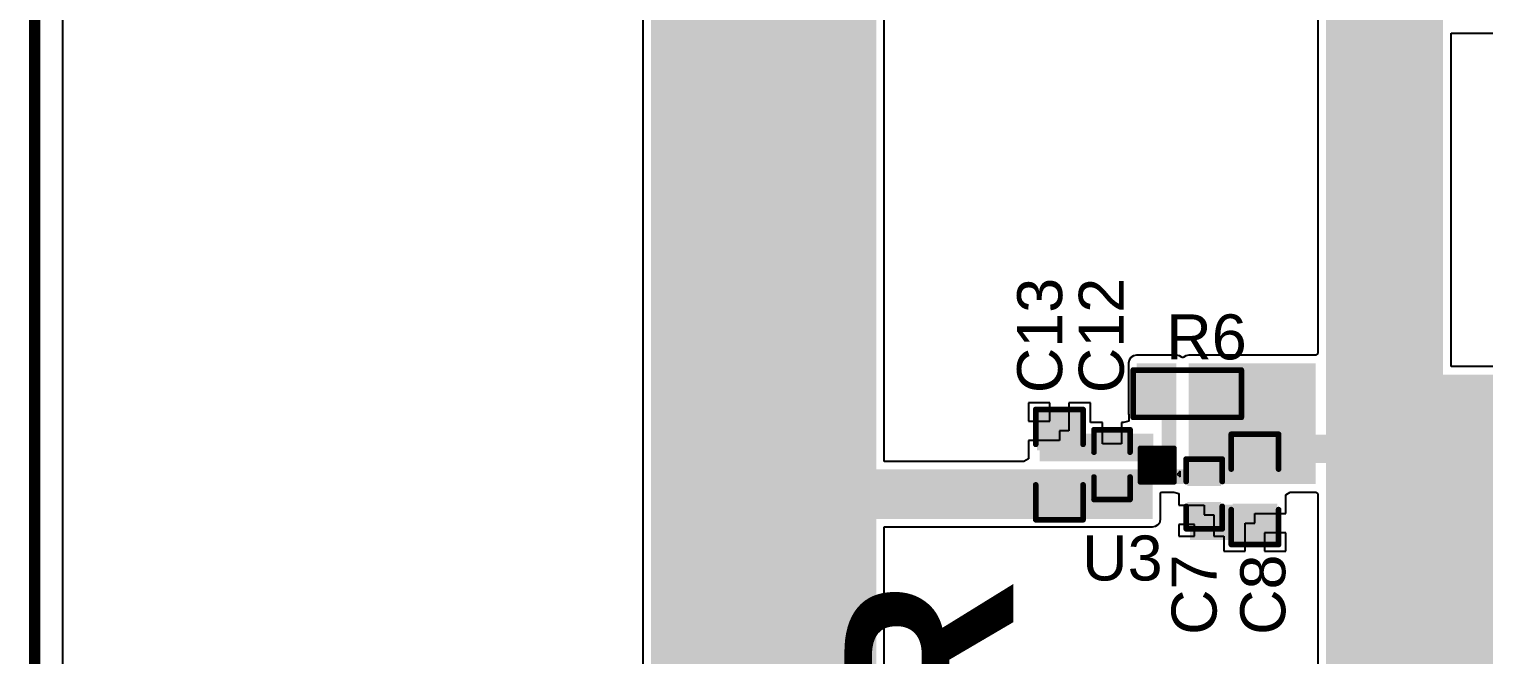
# Model space of a CAD drawing. Header units: inches. Extents: x -5 to 433, y -20 to 71.
# Drawn here: x -5.13 to 27.67, y 5.97 to 20.09 of the extents above; entities that cross this region are included whole.
import ezdxf

# ---------------------------------------------------------------- set-up
doc = ezdxf.new("R2010")
doc.units = ezdxf.units.IN
for name, color, linetype in [('Board Outline', 216, 'Continuous'), ('Top Layer', 1, 'Continuous'), ('Top Overlay', 2, 'Continuous'), ('Top Paste', 8, 'Continuous'), ('Top Solder', 216, 'Continuous')]:
    doc.layers.add(name, color=color, linetype=linetype)
doc.styles.add('Arial', font='', dxfattribs={"height": 0.2})
doc.styles.add('Arial_Bold', font='', dxfattribs={"height": 0.2})
doc.styles.get('Arial').set_extended_font_data('Arial')
doc.styles.get('Arial_Bold').set_extended_font_data('Arial', bold=True)

msp = doc.modelspace()

# ---------------------------------------------------------------- hatches: boundary and pattern name
at = {"layer": 'Top Layer'}
for points in [[(8.89, -10.998), (13.97, -10.998), (13.97, 57.175), (8.89, 57.175)], [(24.106, 10.312), (26.746, 10.312), (26.746, 54.066), (24.106, 54.066)], [(19.837, 11.405), (20.68, 11.405), (20.68, 12.548), (19.837, 12.548)], [(20.406, 10.333), (20.734, 10.333), (20.734, 12.548), (20.406, 12.548)], [(21.014, 9.824), (23.876, 9.824), (23.876, 12.548), (21.014, 12.548)], [(20.599, 12.306), (20.599, 11.417), (19.837, 11.417), (19.837, 12.306)], [(22.123, 12.306), (22.123, 11.417), (21.361, 11.417), (21.361, 12.306)], [(55.194, 12.294), (24.155, 12.294), (24.155, 10.306), (55.194, 10.306)], [(24.106, 2.953), (55.245, 2.953), (55.245, 11.709), (24.106, 11.709)], [(18.542, 10.643), (17.653, 10.643), (17.653, 11.405), (18.542, 11.405)], [(17.653, 10.96), (17.653, 10.337), (20.212, 10.337), (20.212, 10.96)], [(18.966, 10.96), (19.601, 10.96), (19.601, 10.503), (18.966, 10.503)], [(22.06, 10.846), (22.949, 10.846), (22.949, 10.084), (22.06, 10.084)], [(23.635, 10.935), (23.635, 10.3), (23.177, 10.3), (23.177, 10.935)], [(24.256, 10.935), (23.494, 10.935), (23.494, 10.3), (24.256, 10.3)], [(24.575, 10.935), (24.575, 10.3), (24.117, 10.3), (24.117, 10.935)], [(20.212, 10.337), (20.047, 10.337), (20.047, 10.502), (20.212, 10.502)], [(20.562, 10.337), (20.397, 10.337), (20.397, 10.502), (20.562, 10.502)], [(21.679, 9.84), (21.044, 9.84), (21.044, 10.298), (21.679, 10.298)], [(20.197, 9.036), (20.197, 10.033), (12.7, 10.033), (12.7, 9.036)], [(20.2, 9.824), (20.2, 10.152), (13.843, 10.152), (13.843, 9.824)], [(18.542, 9.119), (17.653, 9.119), (17.653, 9.881), (18.542, 9.881)], [(18.966, 10.02), (19.601, 10.02), (19.601, 9.563), (18.966, 9.563)], [(20.212, 9.987), (20.047, 9.987), (20.047, 10.152), (20.212, 10.152)], [(23.072, 9.824), (23.072, 10.152), (20.397, 10.152), (20.397, 9.824)], [(20.562, 9.987), (20.397, 9.987), (20.397, 10.152), (20.562, 10.152)], [(21.044, 8.56), (22.949, 8.56), (22.949, 9.358), (21.044, 9.358)], [(21.679, 8.901), (21.044, 8.901), (21.044, 9.358), (21.679, 9.358)], [(22.06, 9.322), (22.949, 9.322), (22.949, 8.56), (22.06, 8.56)]]:
    msp.add_hatch(color=1, dxfattribs=at).paths.add_polyline_path(points)
at = {"layer": 'Top Paste'}
for points in [[(20.599, 12.306), (20.599, 11.417), (19.837, 11.417), (19.837, 12.306)], [(22.123, 12.306), (22.123, 11.417), (21.361, 11.417), (21.361, 12.306)], [(18.542, 10.643), (17.653, 10.643), (17.653, 11.405), (18.542, 11.405)], [(18.966, 10.96), (19.601, 10.96), (19.601, 10.503), (18.966, 10.503)], [(22.06, 10.846), (22.949, 10.846), (22.949, 10.084), (22.06, 10.084)], [(23.635, 10.935), (23.635, 10.3), (23.177, 10.3), (23.177, 10.935)], [(24.575, 10.935), (24.575, 10.3), (24.117, 10.3), (24.117, 10.935)], [(20.212, 10.337), (20.047, 10.337), (20.047, 10.502), (20.212, 10.502)], [(20.562, 10.337), (20.397, 10.337), (20.397, 10.502), (20.562, 10.502)], [(21.679, 9.84), (21.044, 9.84), (21.044, 10.298), (21.679, 10.298)], [(18.542, 9.119), (17.653, 9.119), (17.653, 9.881), (18.542, 9.881)], [(18.966, 10.02), (19.601, 10.02), (19.601, 9.563), (18.966, 9.563)], [(20.212, 9.987), (20.047, 9.987), (20.047, 10.152), (20.212, 10.152)], [(20.562, 9.987), (20.397, 9.987), (20.397, 10.152), (20.562, 10.152)], [(21.679, 8.901), (21.044, 8.901), (21.044, 9.358), (21.679, 9.358)], [(22.06, 9.322), (22.949, 9.322), (22.949, 8.56), (22.06, 8.56)]]:
    msp.add_hatch(color=8, dxfattribs=at).paths.add_polyline_path(points)
at = {"layer": 'Top Solder'}
for points in [[(20.701, 12.408), (20.701, 11.316), (19.736, 11.316), (19.736, 12.408)], [(22.225, 12.408), (22.225, 11.316), (21.26, 11.316), (21.26, 12.408)], [(18.602, 10.583), (17.593, 10.583), (17.593, 11.465), (18.602, 11.465)], [(18.906, 11.02), (19.661, 11.02), (19.661, 10.443), (18.906, 10.443)], [(22, 10.906), (23.009, 10.906), (23.009, 10.024), (22, 10.024)], [(20.314, 10.235), (19.946, 10.235), (19.946, 10.603), (20.314, 10.603)], [(20.664, 10.235), (20.296, 10.235), (20.296, 10.603), (20.664, 10.603)], [(20.314, 9.885), (19.946, 9.885), (19.946, 10.253), (20.314, 10.253)], [(20.664, 9.885), (20.296, 9.885), (20.296, 10.253), (20.664, 10.253)], [(21.739, 9.78), (20.984, 9.78), (20.984, 10.358), (21.739, 10.358)], [(18.602, 9.059), (17.593, 9.059), (17.593, 9.941), (18.602, 9.941)], [(18.906, 10.08), (19.661, 10.08), (19.661, 9.503), (18.906, 9.503)], [(21.739, 8.841), (20.984, 8.841), (20.984, 9.418), (21.739, 9.418)], [(22, 9.382), (23.009, 9.382), (23.009, 8.5), (22, 8.5)]]:
    msp.add_hatch(color=216, dxfattribs=at).paths.add_polyline_path(points)

# ---------------------------------------------------------------- linework, layer by layer
at = {"layer": 'Board Outline'}
msp.add_lwpolyline([(-5, 0.544, 0.254, 0.254, 0), (-5, 48.544, 0.254, 0.254, 0)], format="xyseb", dxfattribs=at)
at = {"layer": 'Top Layer'}
for p, q in [((8.709, 55.423), (8.709, -10.998)), ((14.151, 10.333), (14.151, 55.242)), ((23.925, 53.416), (23.925, 12.769)), ((-4.37, 0.658), (-4.37, 48.658)), ((26.927, 12.475), (26.927, 19.999)), ((26.927, 19.999), (28.901, 19.999)), ((19.67, 12.617), (19.656, 12.548)), ((19.656, 12.548), (19.656, 11.405)), ((19.709, 12.676), (19.67, 12.617)), ((19.768, 12.715), (19.709, 12.676)), ((19.837, 12.729), (19.768, 12.715)), ((20.734, 12.729), (19.837, 12.729)), ((20.804, 12.715), (20.734, 12.729)), ((20.862, 12.676), (20.804, 12.715)), ((20.886, 12.676), (20.862, 12.676)), ((20.945, 12.715), (20.886, 12.676)), ((21.014, 12.729), (20.945, 12.715)), ((23.876, 12.729), (21.014, 12.729)), ((23.925, 12.769), (23.876, 12.729)), ((34.635, 12.475), (26.927, 12.475)), ((17.882, 11.659), (17.399, 11.659)), ((17.399, 11.659), (17.399, 11.239)), ((17.882, 11.239), (17.882, 11.659)), ((18.796, 11.659), (18.313, 11.659)), ((18.313, 11.659), (18.313, 11.024)), ((18.796, 11.214), (18.796, 11.659)), ((17.399, 11.239), (17.882, 11.239)), ((19.068, 11.214), (18.796, 11.214)), ((19.068, 10.732), (19.068, 11.214)), ((19.543, 11.214), (19.499, 11.214)), ((19.499, 11.214), (19.499, 10.732)), ((19.66, 11.239), (19.543, 11.214)), ((19.656, 11.405), (19.66, 11.387)), ((19.66, 11.387), (19.66, 11.239)), ((18.313, 11.024), (18.098, 11.024)), ((18.098, 11.024), (18.098, 10.808)), ((18.098, 10.808), (17.399, 10.808)), ((17.399, 10.808), (17.399, 10.389)), ((19.499, 10.732), (19.068, 10.732)), ((17.295, 10.333), (14.151, 10.333)), ((17.399, 10.389), (17.295, 10.333)), ((20.379, 9.627), (20.397, 9.642)), ((20.379, 9.036), (20.379, 9.627)), ((20.397, 9.642), (20.675, 9.642)), ((20.675, 9.642), (20.79, 9.612)), ((20.79, 9.612), (20.79, 9.515)), ((20.79, 9.515), (20.79, 9.345)), ((23.203, 9.576), (23.302, 9.642)), ((23.203, 9.515), (23.203, 9.576)), ((23.203, 9.157), (23.203, 9.515)), ((23.302, 9.642), (23.876, 9.642)), ((23.876, 9.642), (23.925, 9.602)), ((23.925, 9.602), (23.925, 2.953)), ((20.79, 9.345), (21.361, 9.345)), ((21.361, 9.345), (21.361, 9.129)), ((14.151, -9.566), (14.151, 8.855)), ((14.151, 8.855), (20.197, 8.855)), ((20.197, 8.855), (20.267, 8.869)), ((20.267, 8.869), (20.325, 8.908)), ((20.325, 8.908), (20.365, 8.967)), ((20.365, 8.967), (20.379, 9.036)), ((21.145, 8.913), (20.79, 8.913)), ((20.79, 8.913), (20.79, 8.647)), ((21.145, 8.647), (21.145, 8.913)), ((21.361, 9.129), (21.577, 9.129)), ((21.577, 9.129), (21.577, 8.647)), ((22.288, 8.306), (22.288, 8.941)), ((22.288, 8.941), (22.504, 8.941)), ((22.504, 8.941), (22.504, 9.157)), ((22.504, 9.157), (23.203, 9.157)), ((20.79, 8.647), (21.145, 8.647)), ((21.577, 8.647), (21.806, 8.647)), ((21.806, 8.647), (21.806, 8.306)), ((23.203, 8.725), (22.72, 8.725)), ((22.72, 8.725), (22.72, 8.306)), ((23.203, 8.306), (23.203, 8.725)), ((21.806, 8.306), (22.288, 8.306)), ((22.72, 8.306), (23.203, 8.306))]:
    msp.add_line(p, q, dxfattribs=at)
at = {"layer": 'Top Overlay'}
for p, q in [((20.753, 10.047), (20.822, 9.986)), ((20.757, 10.047), (20.753, 10.047)), ((20.822, 10.113), (20.757, 10.047)), ((20.822, 9.986), (20.822, 10.113))]:
    msp.add_line(p, q, dxfattribs=at)
for points in [[(19.761, 11.328, 0.127, 0.127, 0), (19.761, 12.395, 0.127, 0.127, 0)], [(19.761, 12.395, 0.127, 0.127, 0), (22.2, 12.395, 0.127, 0.127, 0)], [(22.2, 11.328, 0.127, 0.127, 0), (22.2, 12.395, 0.127, 0.127, 0)], [(17.564, 11.506, 0.127, 0.127, 0), (18.631, 11.506, 0.127, 0.127, 0)], [(17.564, 10.719, 0.127, 0.127, 0), (17.564, 11.506, 0.127, 0.127, 0)], [(18.631, 10.719, 0.127, 0.127, 0), (18.631, 11.506, 0.127, 0.127, 0)], [(19.761, 11.328, 0.127, 0.127, 0), (22.2, 11.328, 0.127, 0.127, 0)], [(18.877, 10.541, 0.127, 0.127, 0), (18.877, 11.049, 0.127, 0.127, 0)], [(18.877, 11.049, 0.127, 0.127, 0), (19.69, 11.049, 0.127, 0.127, 0)], [(19.69, 10.541, 0.127, 0.127, 0), (19.69, 11.049, 0.127, 0.127, 0)], [(21.971, 10.16, 0.127, 0.127, 0), (21.971, 10.947, 0.127, 0.127, 0)], [(21.971, 10.947, 0.127, 0.127, 0), (23.038, 10.947, 0.127, 0.127, 0)], [(23.038, 10.16, 0.127, 0.127, 0), (23.038, 10.947, 0.127, 0.127, 0)], [(19.923, 9.871, 0.127, 0.127, 0), (19.923, 10.628, 0.127, 0.127, 0)], [(19.923, 10.628, 0.127, 0.127, 0), (20.68, 10.628, 0.127, 0.127, 0)], [(20.68, 9.871, 0.127, 0.127, 0), (20.68, 10.628, 0.127, 0.127, 0)], [(20.955, 9.879, 0.127, 0.127, 0), (20.955, 10.387, 0.127, 0.127, 0)], [(20.955, 10.387, 0.127, 0.127, 0), (21.768, 10.387, 0.127, 0.127, 0)], [(21.768, 9.879, 0.127, 0.127, 0), (21.768, 10.387, 0.127, 0.127, 0)], [(17.564, 9.017, 0.127, 0.127, 0), (17.564, 9.804, 0.127, 0.127, 0)], [(18.631, 9.017, 0.127, 0.127, 0), (18.631, 9.804, 0.127, 0.127, 0)], [(18.877, 9.474, 0.127, 0.127, 0), (18.877, 9.982, 0.127, 0.127, 0)], [(19.69, 9.474, 0.127, 0.127, 0), (19.69, 9.982, 0.127, 0.127, 0)], [(19.923, 9.871, 0.127, 0.127, 0), (20.68, 9.871, 0.127, 0.127, 0)], [(18.877, 9.474, 0.127, 0.127, 0), (19.69, 9.474, 0.127, 0.127, 0)], [(20.955, 8.812, 0.127, 0.127, 0), (20.955, 9.32, 0.127, 0.127, 0)], [(21.768, 8.812, 0.127, 0.127, 0), (21.768, 9.32, 0.127, 0.127, 0)], [(21.971, 8.458, 0.127, 0.127, 0), (21.971, 9.246, 0.127, 0.127, 0)], [(23.038, 8.458, 0.127, 0.127, 0), (23.038, 9.246, 0.127, 0.127, 0)], [(17.564, 9.017, 0.127, 0.127, 0), (18.631, 9.017, 0.127, 0.127, 0)], [(20.955, 8.812, 0.127, 0.127, 0), (21.768, 8.812, 0.127, 0.127, 0)], [(21.971, 8.458, 0.127, 0.127, 0), (23.038, 8.458, 0.127, 0.127, 0)]]:
    msp.add_lwpolyline(points, format="xyseb", dxfattribs=at)
for points in [[(19.729, 12.395, 0.0635, 0.0635, 1), (19.793, 12.395, 0.0635, 0.0635, 1)], [(19.729, 12.395, 0.0635, 0.0635, 1), (19.793, 12.395, 0.0635, 0.0635, 1)], [(22.168, 12.395, 0.0635, 0.0635, 1), (22.231, 12.395, 0.0635, 0.0635, 1)], [(22.168, 12.395, 0.0635, 0.0635, 1), (22.231, 12.395, 0.0635, 0.0635, 1)], [(17.532, 11.506, 0.0635, 0.0635, 1), (17.596, 11.506, 0.0635, 0.0635, 1)], [(17.532, 11.506, 0.0635, 0.0635, 1), (17.596, 11.506, 0.0635, 0.0635, 1)], [(18.599, 11.506, 0.0635, 0.0635, 1), (18.663, 11.506, 0.0635, 0.0635, 1)], [(18.599, 11.506, 0.0635, 0.0635, 1), (18.663, 11.506, 0.0635, 0.0635, 1)], [(19.729, 11.328, 0.0635, 0.0635, 1), (19.793, 11.328, 0.0635, 0.0635, 1)], [(19.729, 11.328, 0.0635, 0.0635, 1), (19.793, 11.328, 0.0635, 0.0635, 1)], [(22.168, 11.328, 0.0635, 0.0635, 1), (22.231, 11.328, 0.0635, 0.0635, 1)], [(22.168, 11.328, 0.0635, 0.0635, 1), (22.231, 11.328, 0.0635, 0.0635, 1)], [(18.845, 11.049, 0.0635, 0.0635, 1), (18.909, 11.049, 0.0635, 0.0635, 1)], [(18.845, 11.049, 0.0635, 0.0635, 1), (18.909, 11.049, 0.0635, 0.0635, 1)], [(19.658, 11.049, 0.0635, 0.0635, 1), (19.722, 11.049, 0.0635, 0.0635, 1)], [(19.658, 11.049, 0.0635, 0.0635, 1), (19.722, 11.049, 0.0635, 0.0635, 1)], [(21.939, 10.947, 0.0635, 0.0635, 1), (22.003, 10.947, 0.0635, 0.0635, 1)], [(21.939, 10.947, 0.0635, 0.0635, 1), (22.003, 10.947, 0.0635, 0.0635, 1)], [(23.006, 10.947, 0.0635, 0.0635, 1), (23.07, 10.947, 0.0635, 0.0635, 1)], [(23.006, 10.947, 0.0635, 0.0635, 1), (23.07, 10.947, 0.0635, 0.0635, 1)], [(17.532, 10.719, 0.0635, 0.0635, 1), (17.596, 10.719, 0.0635, 0.0635, 1)], [(18.599, 10.719, 0.0635, 0.0635, 1), (18.663, 10.719, 0.0635, 0.0635, 1)], [(18.845, 10.541, 0.0635, 0.0635, 1), (18.909, 10.541, 0.0635, 0.0635, 1)], [(19.658, 10.541, 0.0635, 0.0635, 1), (19.722, 10.541, 0.0635, 0.0635, 1)], [(19.891, 10.628, 0.0635, 0.0635, 1), (19.955, 10.628, 0.0635, 0.0635, 1)], [(19.891, 10.628, 0.0635, 0.0635, 1), (19.955, 10.628, 0.0635, 0.0635, 1)], [(20.648, 10.628, 0.0635, 0.0635, 1), (20.712, 10.628, 0.0635, 0.0635, 1)], [(20.648, 10.628, 0.0635, 0.0635, 1), (20.712, 10.628, 0.0635, 0.0635, 1)], [(20.923, 10.387, 0.0635, 0.0635, 1), (20.987, 10.387, 0.0635, 0.0635, 1)], [(20.923, 10.387, 0.0635, 0.0635, 1), (20.987, 10.387, 0.0635, 0.0635, 1)], [(21.736, 10.387, 0.0635, 0.0635, 1), (21.8, 10.387, 0.0635, 0.0635, 1)], [(21.736, 10.387, 0.0635, 0.0635, 1), (21.8, 10.387, 0.0635, 0.0635, 1)], [(21.939, 10.16, 0.0635, 0.0635, 1), (22.003, 10.16, 0.0635, 0.0635, 1)], [(23.006, 10.16, 0.0635, 0.0635, 1), (23.07, 10.16, 0.0635, 0.0635, 1)], [(17.532, 9.804, 0.0635, 0.0635, 1), (17.596, 9.804, 0.0635, 0.0635, 1)], [(18.599, 9.804, 0.0635, 0.0635, 1), (18.663, 9.804, 0.0635, 0.0635, 1)], [(18.845, 9.982, 0.0635, 0.0635, 1), (18.909, 9.982, 0.0635, 0.0635, 1)], [(19.658, 9.982, 0.0635, 0.0635, 1), (19.722, 9.982, 0.0635, 0.0635, 1)], [(19.891, 9.871, 0.0635, 0.0635, 1), (19.955, 9.871, 0.0635, 0.0635, 1)], [(19.891, 9.871, 0.0635, 0.0635, 1), (19.955, 9.871, 0.0635, 0.0635, 1)], [(20.648, 9.871, 0.0635, 0.0635, 1), (20.712, 9.871, 0.0635, 0.0635, 1)], [(20.648, 9.871, 0.0635, 0.0635, 1), (20.712, 9.871, 0.0635, 0.0635, 1)], [(20.923, 9.879, 0.0635, 0.0635, 1), (20.987, 9.879, 0.0635, 0.0635, 1)], [(21.736, 9.879, 0.0635, 0.0635, 1), (21.8, 9.879, 0.0635, 0.0635, 1)], [(18.845, 9.474, 0.0635, 0.0635, 1), (18.909, 9.474, 0.0635, 0.0635, 1)], [(18.845, 9.474, 0.0635, 0.0635, 1), (18.909, 9.474, 0.0635, 0.0635, 1)], [(19.658, 9.474, 0.0635, 0.0635, 1), (19.722, 9.474, 0.0635, 0.0635, 1)], [(19.658, 9.474, 0.0635, 0.0635, 1), (19.722, 9.474, 0.0635, 0.0635, 1)], [(20.923, 9.32, 0.0635, 0.0635, 1), (20.987, 9.32, 0.0635, 0.0635, 1)], [(21.736, 9.32, 0.0635, 0.0635, 1), (21.8, 9.32, 0.0635, 0.0635, 1)], [(21.939, 9.246, 0.0635, 0.0635, 1), (22.003, 9.246, 0.0635, 0.0635, 1)], [(23.006, 9.246, 0.0635, 0.0635, 1), (23.07, 9.246, 0.0635, 0.0635, 1)], [(17.532, 9.017, 0.0635, 0.0635, 1), (17.596, 9.017, 0.0635, 0.0635, 1)], [(17.532, 9.017, 0.0635, 0.0635, 1), (17.596, 9.017, 0.0635, 0.0635, 1)], [(18.599, 9.017, 0.0635, 0.0635, 1), (18.663, 9.017, 0.0635, 0.0635, 1)], [(18.599, 9.017, 0.0635, 0.0635, 1), (18.663, 9.017, 0.0635, 0.0635, 1)], [(20.923, 8.812, 0.0635, 0.0635, 1), (20.987, 8.812, 0.0635, 0.0635, 1)], [(20.923, 8.812, 0.0635, 0.0635, 1), (20.987, 8.812, 0.0635, 0.0635, 1)], [(21.736, 8.812, 0.0635, 0.0635, 1), (21.8, 8.812, 0.0635, 0.0635, 1)], [(21.736, 8.812, 0.0635, 0.0635, 1), (21.8, 8.812, 0.0635, 0.0635, 1)], [(21.939, 8.458, 0.0635, 0.0635, 1), (22.003, 8.458, 0.0635, 0.0635, 1)], [(21.939, 8.458, 0.0635, 0.0635, 1), (22.003, 8.458, 0.0635, 0.0635, 1)], [(23.006, 8.458, 0.0635, 0.0635, 1), (23.07, 8.458, 0.0635, 0.0635, 1)], [(23.006, 8.458, 0.0635, 0.0635, 1), (23.07, 8.458, 0.0635, 0.0635, 1)]]:
    msp.add_lwpolyline(points, format="xyseb", close=True, dxfattribs=at)

# ---------------------------------------------------------------- texts
for s, height, style, p in [('C13', 1.016, 'Arial', (18.161, 11.873)), ('C12', 1.016, 'Arial', (19.549, 11.873)), ('C7', 1.016, 'Arial', (21.641, 6.418)), ('C8', 1.016, 'Arial', (23.19, 6.418)), ('POWER', 3.81, 'Arial_Bold', (17.061, -12.427))]:
    msp.add_text(s, height=height, rotation=90, dxfattribs=dict(at, style=style)).set_placement(p)
at = {"layer": 'Top Overlay', "style": 'Arial'}
for s, p in [('R6', (20.506, 12.635)), ('U3', (18.61, 7.646))]:
    msp.add_text(s, height=1.016, dxfattribs=at).set_placement(p)

doc.saveas('drawing.dxf')
